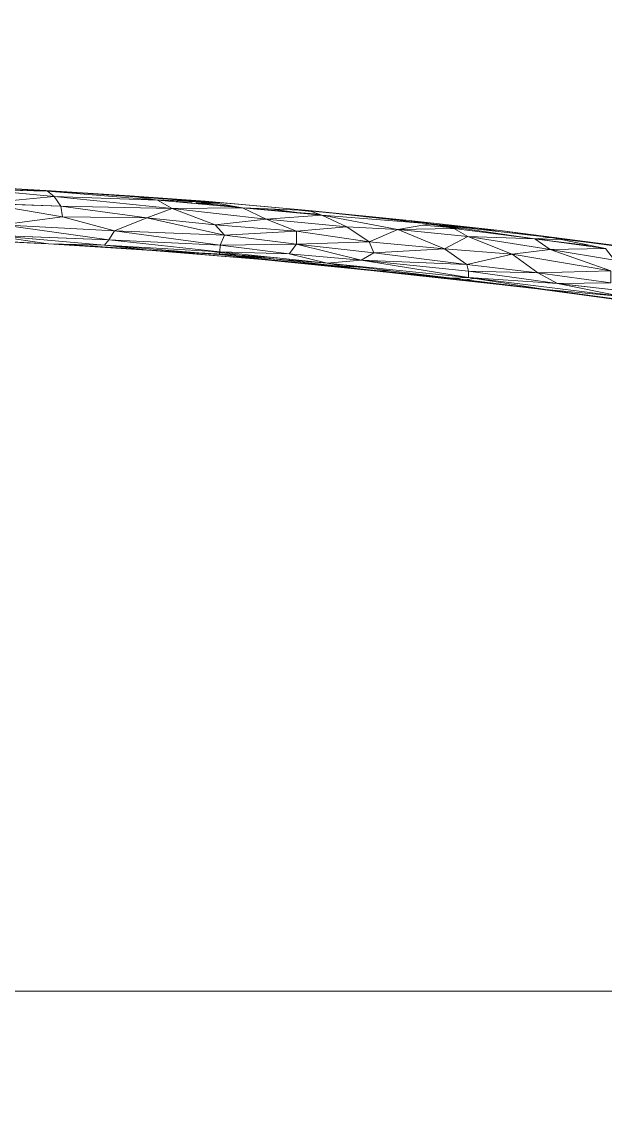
# Model space of a CAD drawing. Header units: inches. Extents: x -1767 to 184, y -1065 to 157.
# Drawn here: x -781.29 to -778.46, y -222.52 to -217.3 of the extents above; entities that cross this region are included whole.
import ezdxf

# ---------------------------------------------------------------- set-up
doc = ezdxf.new("R2010")
doc.units = ezdxf.units.IN
doc.header["$MEASUREMENT"] = 0
for name, color, linetype, lineweight in [('A-DETL-GENF', 92, 'Continuous', 9), ('E-LITE-EQPM', 33, 'Continuous', 9), ('G-IMPT', 8, 'Continuous', 9)]:
    doc.layers.add(name, color=color, linetype=linetype, lineweight=lineweight)

# ---------------------------------------------------------------- blocks, each defined once
blk = doc.blocks.new('flos_pendant16 - flos_pendant - 3D View - _3D__dwg_FLOS_AIM_Pendant_Lamps_dwg-2425-_3D_-V18-FIRST FLOOR')
at = {"layer": 'G-IMPT'}
for p, q in [((6.293, -4.05), (4.96, -3.742)), ((6.15, -4.105), (5.16, -3.899)), ((6.381, -4.066), (5.339, -3.824)), ((6.293, -4.05), (5.339, -3.824)), ((7.148, -4.272), (5.433, -3.89)), ((6.15, -4.105), (5.433, -3.89)), ((6.293, -4.05), (5.433, -3.89)), ((6.15, -4.105), (5.548, -4.055)), ((6.359, -4.248), (5.548, -4.055)), ((7.148, -4.272), (6.15, -4.105)), ((7.14, -4.341), (6.15, -4.105)), ((6.15, -4.105), (6.359, -4.248)), ((7.148, -4.272), (6.15, -4.105)), ((6.15, -4.105), (7.14, -4.341)), ((7.148, -4.272), (6.293, -4.05)), ((7.338, -4.281), (6.293, -4.05)), ((6.843, -4.165), (6.293, -4.05)), ((6.293, -4.05), (7.148, -4.272)), ((6.843, -4.165), (6.381, -4.066)), ((6.485, -4.1), (6.381, -4.066)), ((7.187, -4.248), (6.381, -4.066)), ((6.485, -4.1), (6.381, -4.066)), ((7.187, -4.248), (6.381, -4.066)), ((6.631, -4.487), (5.532, -4.19)), ((6.197, -4.498), (5.532, -4.19)), ((6.359, -4.248), (5.532, -4.19)), ((5.532, -4.19), (6.197, -4.498)), ((7.14, -4.341), (6.359, -4.248)), ((7.154, -4.421), (6.359, -4.248)), ((6.631, -4.487), (6.359, -4.248)), ((8.207, -4.448), (6.843, -4.165)), ((8.44, -4.501), (6.843, -4.165)), ((7.338, -4.281), (6.843, -4.165)), ((6.843, -4.165), (7.187, -4.248)), ((7.059, -4.253), (7.187, -4.248)), ((7.148, -4.272), (7.14, -4.341)), ((8.729, -4.586), (7.148, -4.272)), ((8.344, -4.583), (7.148, -4.272)), ((7.148, -4.272), (7.338, -4.281)), ((8.207, -4.448), (7.187, -4.248)), ((7.301, -4.279), (7.187, -4.248)), ((8.729, -4.586), (7.338, -4.281)), ((8.44, -4.501), (7.338, -4.281)), ((6.172, -4.633), (5.138, -4.396)), ((6.197, -4.498), (5.479, -4.308)), ((5.479, -4.308), (6.197, -4.498)), ((8.344, -4.583), (7.14, -4.341)), ((7.14, -4.341), (7.154, -4.421)), ((6.744, -4.767), (5.226, -4.421)), ((6.172, -4.633), (5.226, -4.421)), ((6.024, -4.597), (5.226, -4.421)), ((6.172, -4.633), (5.57, -4.451)), ((6.359, -4.635), (5.57, -4.451)), ((6.197, -4.498), (5.57, -4.451)), ((6.34, -4.63), (5.759, -4.502)), ((5.759, -4.502), (6.34, -4.63)), ((6.631, -4.487), (6.197, -4.498)), ((7.11, -4.734), (6.197, -4.498)), ((6.359, -4.635), (6.197, -4.498)), ((7.154, -4.421), (6.631, -4.487)), ((6.631, -4.487), (7.154, -4.421)), ((7.387, -4.622), (6.631, -4.487)), ((7.11, -4.734), (6.631, -4.487)), ((8.344, -4.583), (7.154, -4.421)), ((8.193, -4.652), (7.154, -4.421)), ((7.387, -4.622), (7.154, -4.421)), ((8.207, -4.448), (8.036, -4.434)), ((9.466, -4.696), (8.207, -4.448)), ((8.63, -4.545), (8.207, -4.448)), ((8.44, -4.501), (8.207, -4.448)), ((8.63, -4.545), (8.318, -4.496)), ((9.939, -4.8), (8.44, -4.501)), ((9.466, -4.696), (8.44, -4.501)), ((8.729, -4.586), (8.44, -4.501)), ((6.34, -4.63), (6.069, -4.602)), ((6.34, -4.63), (6.069, -4.602)), ((6.744, -4.767), (6.172, -4.632)), ((7.519, -4.919), (6.172, -4.633)), ((6.744, -4.767), (6.172, -4.633)), ((6.172, -4.633), (6.359, -4.635)), ((7.519, -4.919), (6.359, -4.635)), ((7.11, -4.734), (6.359, -4.635)), ((7.261, -4.839), (6.359, -4.635)), ((7.387, -4.622), (7.11, -4.734)), ((8.193, -4.652), (7.387, -4.622)), ((8.234, -4.781), (7.387, -4.622)), ((7.387, -4.622), (7.893, -4.891)), ((8.344, -4.583), (8.193, -4.652)), ((8.193, -4.652), (8.344, -4.583)), ((9.056, -4.833), (8.193, -4.652)), ((8.193, -4.652), (8.234, -4.781)), ((9.15, -4.732), (8.344, -4.583)), ((9.056, -4.833), (8.344, -4.583)), ((8.729, -4.586), (8.344, -4.583)), ((8.344, -4.583), (9.056, -4.833)), ((9.702, -4.77), (8.63, -4.545)), ((9.466, -4.696), (8.63, -4.545)), ((8.63, -4.545), (9.702, -4.77)), ((9.93, -4.831), (8.729, -4.586)), ((9.939, -4.8), (8.729, -4.586)), ((9.15, -4.732), (8.729, -4.586)), ((7.756, -4.979), (6.744, -4.767)), ((7.519, -4.919), (6.744, -4.767)), ((6.953, -4.798), (6.744, -4.767)), ((7.893, -4.891), (7.11, -4.734)), ((7.11, -4.734), (7.261, -4.839)), ((7.11, -4.734), (7.893, -4.891)), ((9.15, -4.732), (9.056, -4.833)), ((9.15, -4.732), (9.056, -4.833)), ((9.93, -4.831), (9.15, -4.732)), ((9.92, -4.905), (9.15, -4.732)), ((9.93, -4.831), (9.15, -4.732)), ((9.702, -4.77), (9.286, -4.699)), ((10.695, -4.916), (9.466, -4.696)), ((10.706, -4.924), (9.466, -4.696)), ((9.939, -4.8), (9.466, -4.696)), ((9.702, -4.77), (9.466, -4.696)), ((10.079, -4.853), (9.702, -4.77)), ((10.706, -4.924), (9.702, -4.77)), ((10.706, -4.924), (9.702, -4.77)), ((9.702, -4.77), (10.079, -4.853)), ((7.539, -4.917), (7.17, -4.831)), ((7.607, -4.912), (7.17, -4.831)), ((7.756, -4.979), (7.17, -4.831)), ((7.519, -4.919), (7.261, -4.839)), ((7.893, -4.891), (7.261, -4.839)), ((7.519, -4.919), (7.893, -4.891)), ((8.234, -4.781), (7.893, -4.891)), ((8.234, -4.781), (7.893, -4.891)), ((8.737, -5.133), (7.893, -4.891)), ((8.468, -4.973), (7.893, -4.891)), ((8.468, -4.973), (7.893, -4.891)), ((7.893, -4.891), (8.737, -5.133)), ((9.056, -4.833), (8.234, -4.781)), ((9.04, -4.979), (8.234, -4.781)), ((8.468, -4.973), (8.234, -4.781)), ((8.468, -4.973), (8.234, -4.781)), ((9.056, -4.833), (9.04, -4.979)), ((9.859, -5.012), (9.056, -4.833)), ((9.92, -4.905), (9.056, -4.833)), ((9.93, -4.831), (9.92, -4.905)), ((9.93, -4.831), (9.939, -4.8)), ((11.225, -5.028), (9.93, -4.831)), ((11.17, -5.083), (9.93, -4.831)), ((11.225, -5.028), (9.93, -4.831)), ((9.93, -4.831), (11.17, -5.083)), ((10.695, -4.916), (9.939, -4.8)), ((11.225, -5.028), (9.939, -4.8)), ((8.88, -5.199), (7.519, -4.919)), ((8.737, -5.133), (7.519, -4.919)), ((7.756, -4.979), (7.519, -4.919)), ((7.874, -4.995), (7.736, -4.963)), ((7.736, -4.963), (7.874, -4.995)), ((8.88, -5.199), (7.756, -4.979)), ((8.881, -5.195), (7.756, -4.979)), ((7.874, -4.995), (7.756, -4.979)), ((8.244, -5.068), (7.874, -4.995)), ((7.984, -5.014), (7.874, -4.995)), ((8.244, -5.068), (7.874, -4.995)), ((9.372, -5.149), (8.468, -4.973)), ((8.737, -5.133), (8.468, -4.973)), ((9.04, -4.979), (8.468, -4.973)), ((8.737, -5.133), (8.468, -4.973)), ((9.372, -5.149), (8.468, -4.973)), ((8.468, -4.973), (9.04, -4.979)), ((9.372, -5.149), (9.04, -4.979)), ((9.952, -5.141), (9.04, -4.979)), ((9.859, -5.012), (9.04, -4.979)), ((9.859, -5.012), (9.92, -4.905)), ((11.099, -5.182), (9.859, -5.012)), ((10.717, -5.292), (9.859, -5.012)), ((9.952, -5.141), (9.859, -5.012)), ((11.099, -5.182), (9.859, -5.012)), ((10.717, -5.292), (9.859, -5.012)), ((11.099, -5.182), (9.92, -4.905)), ((11.17, -5.083), (9.92, -4.905)), ((11.17, -5.083), (9.92, -4.905)), ((9.92, -4.905), (11.099, -5.182)), ((11.858, -5.105), (10.695, -4.916)), ((11.719, -5.089), (10.695, -4.916)), ((10.695, -4.916), (11.225, -5.028)), ((10.695, -4.916), (10.706, -4.924)), ((11.683, -5.084), (10.706, -4.924)), ((9.625, -5.301), (8.737, -5.133)), ((9.372, -5.149), (8.737, -5.133)), ((8.88, -5.199), (8.737, -5.133)), ((9.018, -5.191), (8.737, -5.133)), ((9.372, -5.149), (8.737, -5.133)), ((8.737, -5.133), (9.018, -5.191)), ((9.372, -5.149), (9.952, -5.141)), ((10.717, -5.292), (9.952, -5.141)), ((10.423, -5.369), (9.952, -5.141)), ((10.717, -5.292), (9.952, -5.141)), ((10.423, -5.369), (9.952, -5.141)), ((11.099, -5.182), (11.17, -5.083)), ((11.225, -5.028), (11.17, -5.083)), ((12.364, -5.372), (11.17, -5.083)), ((12.507, -5.265), (11.17, -5.083)), ((12.507, -5.265), (11.225, -5.028)), ((11.858, -5.105), (11.225, -5.028)), ((13.048, -5.276), (11.858, -5.105)), ((13.175, -5.303), (11.858, -5.105)), ((12.507, -5.265), (11.858, -5.105)), ((12.507, -5.265), (11.858, -5.105)), ((9.018, -5.191), (8.771, -5.149)), ((8.994, -5.214), (8.855, -5.187)), ((8.994, -5.214), (8.855, -5.187)), ((9.716, -5.356), (8.88, -5.199)), ((9.625, -5.301), (8.88, -5.199)), ((10.04, -5.416), (8.88, -5.199)), ((9.289, -5.255), (9.018, -5.191)), ((9.499, -5.283), (9.018, -5.191)), ((9.289, -5.255), (9.018, -5.191)), ((10.423, -5.369), (9.372, -5.149)), ((9.625, -5.301), (9.372, -5.149)), ((11.099, -5.182), (10.717, -5.292)), ((11.099, -5.182), (10.717, -5.292)), ((12.364, -5.372), (11.099, -5.182)), ((11.671, -5.397), (11.099, -5.182)), ((11.671, -5.397), (11.099, -5.182)), ((10.579, -5.482), (9.625, -5.301)), ((10.423, -5.369), (9.625, -5.301)), ((9.625, -5.301), (10.04, -5.416)), ((10.145, -5.408), (9.708, -5.324)), ((10.145, -5.408), (9.708, -5.324)), ((9.716, -5.356), (10.04, -5.416)), ((10.885, -5.559), (9.716, -5.356)), ((9.906, -5.379), (10.145, -5.408)), ((10.145, -5.408), (9.906, -5.379)), ((10.04, -5.379), (10.145, -5.408)), ((10.145, -5.408), (10.04, -5.379)), ((10.717, -5.292), (10.423, -5.369)), ((10.423, -5.369), (10.717, -5.292)), ((11.679, -5.518), (10.423, -5.369)), ((11.742, -5.633), (10.423, -5.369)), ((10.579, -5.482), (10.423, -5.369)), ((11.742, -5.633), (10.423, -5.369)), ((11.679, -5.518), (10.717, -5.292)), ((11.671, -5.397), (10.717, -5.292)), ((12.364, -5.372), (11.671, -5.397)), ((10.579, -5.483), (9.945, -5.389)), ((9.945, -5.389), (10.579, -5.483)), ((11.78, -5.702), (9.986, -5.401)), ((11.78, -5.702), (9.986, -5.401)), ((10.885, -5.559), (10.04, -5.416)), ((10.579, -5.482), (10.04, -5.416)), ((10.403, -5.449), (10.19, -5.415)), ((10.403, -5.449), (10.19, -5.415)), ((11.742, -5.633), (10.579, -5.482)), ((10.885, -5.559), (10.579, -5.482)), ((11.811, -5.702), (10.579, -5.482)), ((12.553, -5.633), (11.671, -5.397)), ((11.679, -5.518), (11.671, -5.397)), ((12.553, -5.633), (11.671, -5.397)), ((10.885, -5.559), (11.83, -5.71)), ((12.386, -5.796), (10.885, -5.559)), ((10.885, -5.559), (11.811, -5.702)), ((12.553, -5.633), (11.679, -5.518)), ((11.679, -5.518), (11.742, -5.633)), ((11.679, -5.518), (11.742, -5.633)), ((12.553, -5.633), (11.742, -5.633)), ((12.573, -5.793), (11.742, -5.633)), ((11.742, -5.633), (11.811, -5.702)), ((12.553, -5.633), (11.742, -5.633)), ((12.386, -5.796), (11.811, -5.702)), ((12.573, -5.793), (11.811, -5.702)), ((12.386, -5.796), (11.83, -5.71)), ((11.973, -5.721), (11.83, -5.71)), ((12.881, -5.859), (11.83, -5.71)), ((11.83, -5.71), (11.973, -5.721)), ((11.83, -5.71), (12.881, -5.859)), ((12.386, -5.796), (11.83, -5.71))]:
    blk.add_line(p, q, dxfattribs=at)
at = {"layer": 'G-IMPT', "flags": 128}
for points in [[(6.381, -4.066), (5.339, -3.824), (6.293, -4.05), (4.96, -3.742), (5.339, -3.824)], [(4.704, -4.05), (4.484, -3.841), (5.16, -3.899), (6.15, -4.105), (5.548, -4.055), (6.359, -4.248), (7.14, -4.341), (7.154, -4.421), (7.387, -4.622), (8.193, -4.652)], [(6.15, -4.105), (5.433, -3.89), (7.148, -4.272)], [(5.433, -3.89), (6.293, -4.05), (7.338, -4.281)], [(4.413, -4.187), (3.717, -4.006), (3.89, -4.085), (4.198, -4.176), (5.138, -4.396), (6.172, -4.633)], [(5.548, -4.055), (5.532, -4.19), (6.359, -4.248)], [(7.154, -4.421), (6.359, -4.248), (6.15, -4.105)], [(6.293, -4.05), (6.843, -4.165), (6.381, -4.066)], [(6.024, -4.597), (5.226, -4.421), (4.245, -4.184), (4.336, -4.173), (5.226, -4.421), (6.172, -4.633)], [(6.359, -4.248), (6.631, -4.487), (5.532, -4.19)], [(8.44, -4.501), (6.843, -4.165), (7.187, -4.248), (8.207, -4.448), (6.843, -4.165), (7.338, -4.281), (7.148, -4.272), (8.344, -4.583)], [(7.059, -4.253), (7.187, -4.248), (7.301, -4.279)], [(8.344, -4.583), (7.14, -4.341), (7.148, -4.272), (8.729, -4.586), (8.344, -4.583), (9.15, -4.732)], [(8.729, -4.586), (7.338, -4.281), (8.44, -4.501)], [(7.519, -4.919), (6.359, -4.635), (5.57, -4.451), (5.479, -4.308)], [(6.197, -4.498), (6.359, -4.635), (7.261, -4.839), (7.519, -4.919), (6.172, -4.633), (5.57, -4.451), (6.197, -4.498), (7.11, -4.734)], [(6.197, -4.498), (6.631, -4.487), (7.11, -4.734)], [(7.11, -4.734), (7.387, -4.622), (6.631, -4.487)], [(8.193, -4.652), (7.154, -4.421), (8.344, -4.583)], [(9.466, -4.696), (8.44, -4.501), (8.729, -4.586), (9.939, -4.8), (8.44, -4.501), (8.207, -4.448), (8.036, -4.434)], [(8.63, -4.545), (9.466, -4.696), (8.207, -4.448)], [(8.207, -4.448), (8.63, -4.545), (8.318, -4.496)], [(6.172, -4.637), (6.744, -4.767), (6.172, -4.632)], [(7.11, -4.734), (6.359, -4.635), (6.172, -4.633), (6.744, -4.767), (7.756, -4.979), (7.17, -4.831)], [(7.893, -4.891), (7.387, -4.622), (8.234, -4.781)], [(8.234, -4.781), (8.193, -4.652), (9.056, -4.833)], [(9.15, -4.732), (8.729, -4.586), (9.93, -4.831)], [(6.953, -4.798), (6.744, -4.767), (7.519, -4.919)], [(7.893, -4.891), (7.261, -4.839), (7.11, -4.734)], [(9.859, -5.012), (9.056, -4.833), (9.92, -4.905), (9.15, -4.732)], [(9.859, -5.012), (9.92, -4.905), (9.93, -4.831), (9.939, -4.8), (9.466, -4.696), (9.702, -4.77), (9.286, -4.699)], [(10.706, -4.924), (9.466, -4.696), (10.695, -4.916), (9.939, -4.8), (11.225, -5.028)], [(7.607, -4.912), (7.17, -4.831), (7.539, -4.917)], [(8.881, -5.195), (7.756, -4.979), (8.88, -5.199), (7.519, -4.919), (7.893, -4.891)], [(9.056, -4.833), (8.234, -4.781), (9.04, -4.979)], [(9.056, -4.833), (9.04, -4.979), (9.372, -5.149)], [(7.984, -5.014), (7.874, -4.995), (7.756, -4.979), (7.519, -4.919), (8.737, -5.133)], [(9.952, -5.141), (9.859, -5.012), (9.04, -4.979), (9.952, -5.141)], [(11.719, -5.089), (10.695, -4.916), (11.225, -5.028)], [(12.364, -5.372), (11.17, -5.083), (11.225, -5.028), (11.858, -5.105), (10.695, -4.916), (10.706, -4.924), (11.683, -5.084)], [(10.04, -5.416), (8.88, -5.199), (9.625, -5.301), (8.737, -5.133), (8.88, -5.199)], [(9.952, -5.141), (9.372, -5.149), (9.625, -5.301)], [(11.225, -5.028), (12.507, -5.265), (11.17, -5.083), (11.099, -5.182), (12.364, -5.372), (11.671, -5.397)], [(13.175, -5.303), (11.858, -5.105), (13.048, -5.276)], [(9.499, -5.283), (9.018, -5.191), (8.771, -5.149)], [(9.625, -5.301), (10.423, -5.369), (9.372, -5.149)], [(9.625, -5.301), (10.579, -5.482), (10.04, -5.416), (9.625, -5.301)], [(9.716, -5.356), (10.885, -5.559), (10.04, -5.416)], [(11.671, -5.397), (10.717, -5.292), (11.679, -5.518), (10.423, -5.369)], [(10.423, -5.369), (10.579, -5.482), (10.885, -5.559), (11.774, -5.701)], [(11.811, -5.702), (10.579, -5.482), (11.742, -5.633), (11.811, -5.702), (12.386, -5.796), (12.573, -5.793), (13.45, -5.862)], [(11.671, -5.397), (11.679, -5.518), (12.553, -5.633)], [(11.742, -5.633), (12.573, -5.793), (11.811, -5.702), (10.885, -5.559), (12.386, -5.796), (12.881, -5.859), (13.001, -5.86)]]:
    blk.add_lwpolyline(points, dxfattribs=at)
blk = doc.blocks.new('flos_pendant16 - flos_pendant - 3D View - _3D__dwg-V19-FIRST FLOOR')
at = {"xscale": 0.426201584994806, "yscale": 0.426201584994806, "zscale": 0.426201584994806}
blk.add_blockref('flos_pendant16 - flos_pendant - 3D View - _3D__dwg_FLOS_AIM_Pendant_Lamps_dwg-2425-_3D_-V18-FIRST FLOOR', (0.7054, -0.3763), dxfattribs=at)
blk = doc.blocks.new('flos_pendant16 - flos_pendant16 2-V20-FIRST FLOOR')
blk.add_blockref('flos_pendant16 - flos_pendant - 3D View - _3D__dwg-V19-FIRST FLOOR', (0, 0))

msp = doc.modelspace()

# ---------------------------------------------------------------- hatches: boundary and pattern name
at = {"layer": 'A-DETL-GENF'}
h = msp.add_hatch(dxfattribs=at)
h.set_pattern_fill('FP1_12', style=0, pattern_type=2)
h.set_pattern_definition([(0, (0, 0), (0, 6), [])])
h.paths.add_polyline_path([(-850.187, -314.9479), (-830.0626, -314.9479), (-830.0626, -299.7935), (-556.7791, -299.7935), (-556.7791, -106.8365), (-967.9152, -51.6245), (-967.9152, -314.9479), (-962.3651, -314.9479), (-962.3651, -308.8001), (-932.3651, -308.8001), (-932.3651, -314.9479), (-853.937, -314.9479)], flags=0)
h.paths.add_polyline_path([(-751.7044, -218.2571), (-751.7044, -218.257), (-751.6517, -218.2502)], flags=0)
h.paths.add_polyline_path([(-801.0716, -213.4245), (-801.0716, -213.4244), (-801.0102, -213.4245)], flags=0)

# ---------------------------------------------------------------- block references
at = {"layer": 'E-LITE-EQPM', "rotation": 185.4644837373745}
msp.add_blockref('flos_pendant16 - flos_pendant16 2-V20-FIRST FLOOR', (-775.181, -220.3702), dxfattribs=at)

doc.saveas('drawing.dxf')
